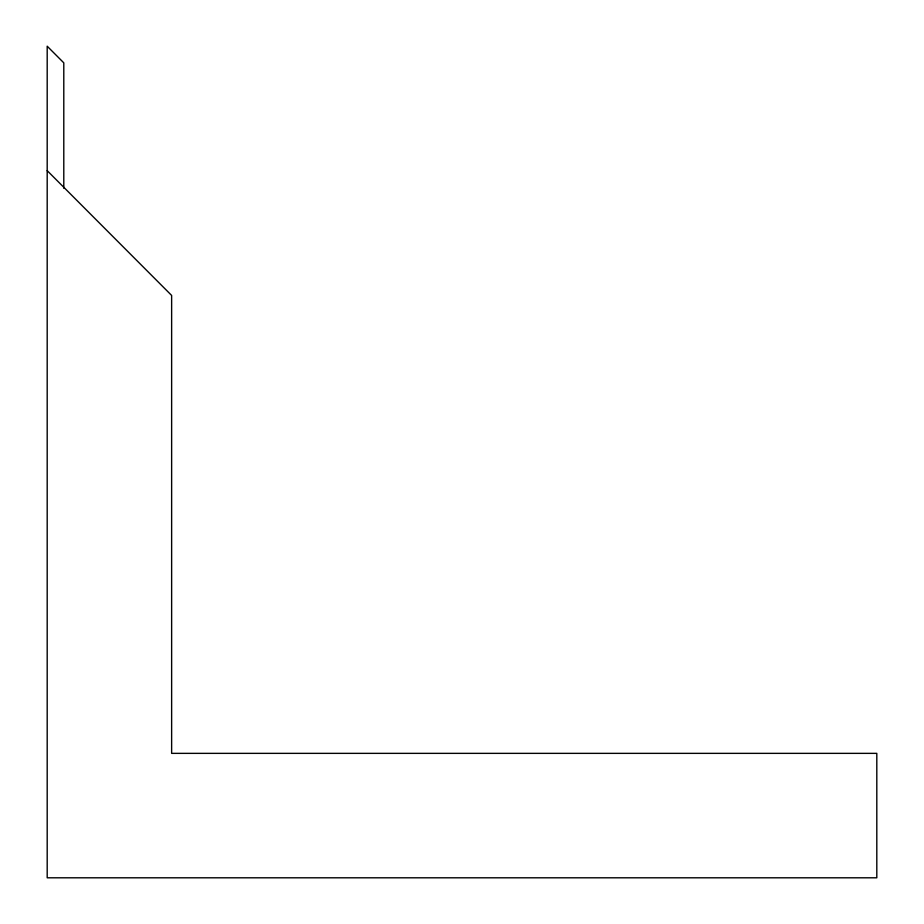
<?xml version="1.0" encoding="UTF-8"?>
<svg xmlns="http://www.w3.org/2000/svg" width="924" height="924" viewBox="0 0 924 924"><rect width="100%" height="100%" fill="white"/><g stroke="black" fill="none" stroke-linecap="round" stroke-linejoin="round"><path stroke-width="1.39" d="M47.193 170.64L171.633 295.437L171.633 753.36L876.807 753.36L876.807 877.8L47.193 877.8L47.193 46.2L63.791 62.844L63.791 188.253"/></g></svg>
